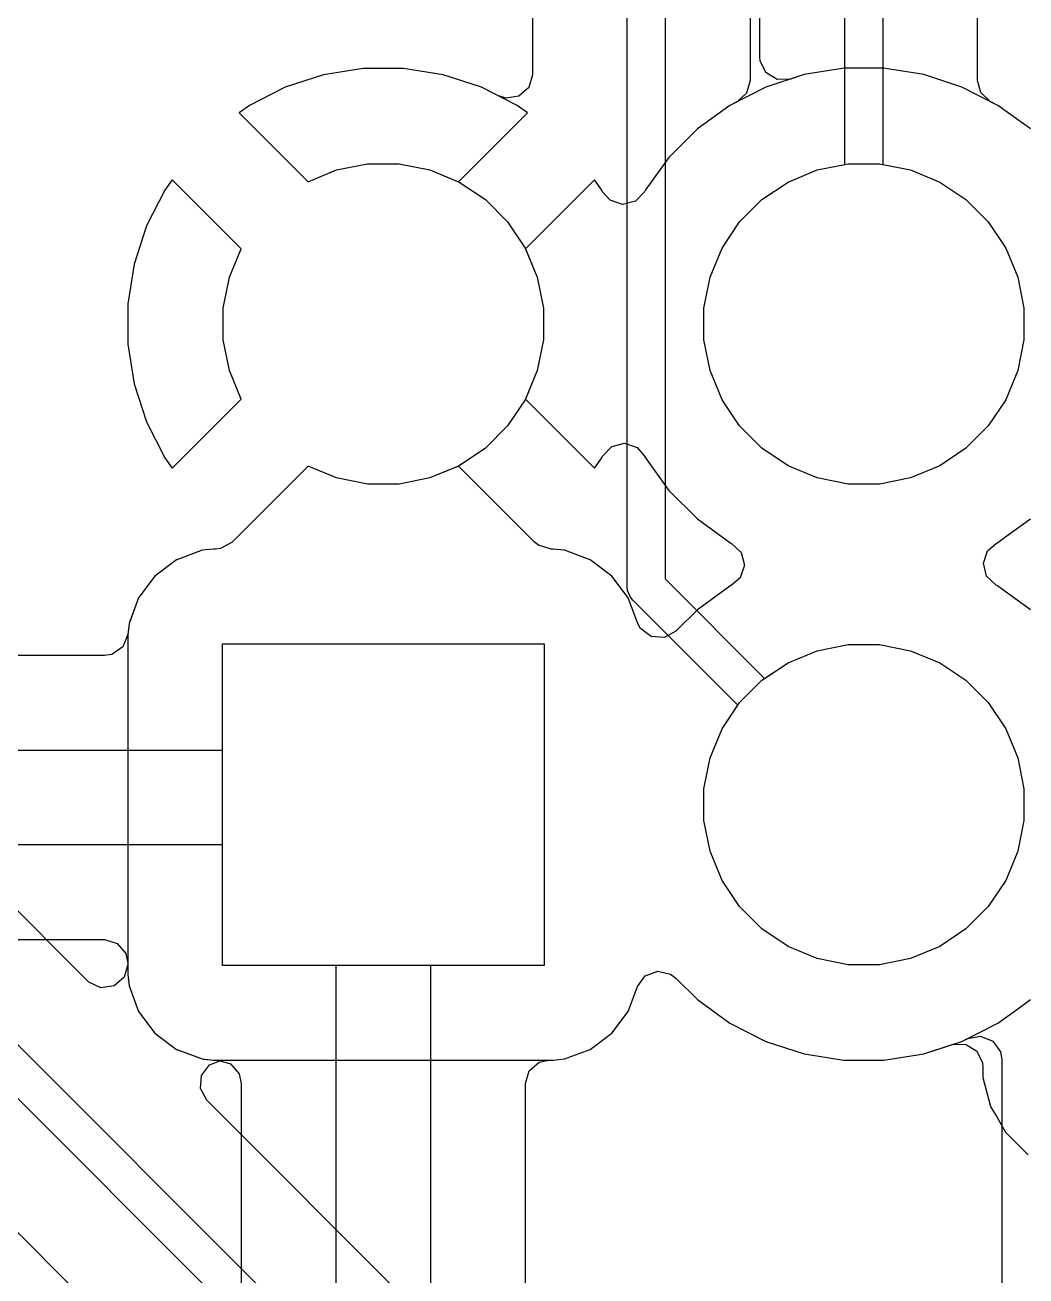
# Model space of a CAD drawing. Header units: inches. Extents: x 6.57 to 9.79, y -8.72 to -3.17.
# Drawn here: x 7.6668 to 7.8751, y -7.6979 to -7.4377 of the extents above; entities that cross this region are included whole.
import ezdxf

# ---------------------------------------------------------------- set-up
doc = ezdxf.new("R2010")
doc.units = ezdxf.units.IN
doc.header["$MEASUREMENT"] = 0
doc.layers.add('In1.Cu', color=91, linetype='CONTINUOUS', true_color=0x7fc87f)

msp = doc.modelspace()

# ---------------------------------------------------------------- linework, layer by layer
at = {"layer": 'In1.Cu', "linetype": 'CONTINUOUS'}
for p, q in [((7.79212, -7.55457), (7.79212, -7.32205)), ((7.77241, -7.32556), (7.77241, -7.44808)), ((7.79999, -7.32369), (7.79999, -7.55294)), ((7.8197, -7.4443), (7.8197, -7.33387)), ((7.83743, -7.46671), (7.83743, -7.41454)), ((7.84531, -7.41617), (7.84531, -7.46671)), ((7.81773, -7.41804), (7.81773, -7.44926)), ((7.86501, -7.44926), (7.86501, -7.42635)), ((7.81977, -7.44513), (7.8197, -7.4443)), ((7.82098, -7.4476), (7.81977, -7.44513)), ((7.72892, -7.44804), (7.72097, -7.45063)), ((7.72892, -7.44804), (7.72097, -7.45063)), ((7.72892, -7.44804), (7.72097, -7.45063)), ((7.72892, -7.44804), (7.72097, -7.45063)), ((7.73719, -7.44673), (7.72892, -7.44804)), ((7.73719, -7.44673), (7.72892, -7.44804)), ((7.73719, -7.44673), (7.72892, -7.44804)), ((7.73719, -7.44673), (7.72892, -7.44804)), ((7.72892, -7.44804), (7.72892, -7.44804)), ((7.72892, -7.44804), (7.72892, -7.44804)), ((7.72892, -7.44804), (7.72892, -7.44804)), ((7.72892, -7.44804), (7.72892, -7.44804)), ((7.74555, -7.44673), (7.73719, -7.44673)), ((7.74555, -7.44673), (7.73719, -7.44673)), ((7.74555, -7.44673), (7.73719, -7.44673)), ((7.74555, -7.44673), (7.73719, -7.44673)), ((7.75382, -7.44804), (7.74555, -7.44673)), ((7.75382, -7.44804), (7.74555, -7.44673)), ((7.75382, -7.44804), (7.74555, -7.44673)), ((7.75382, -7.44804), (7.74555, -7.44673)), ((7.76177, -7.45063), (7.75382, -7.44804)), ((7.76177, -7.45063), (7.75382, -7.44804)), ((7.76177, -7.45063), (7.75382, -7.44804)), ((7.76177, -7.45063), (7.75382, -7.44804)), ((7.77241, -7.44808), (7.77164, -7.45072)), ((7.82892, -7.44802), (7.82096, -7.45061)), ((7.82892, -7.44802), (7.82096, -7.45061)), ((7.82334, -7.44902), (7.82098, -7.4476)), ((7.82892, -7.44802), (7.82609, -7.44894)), ((7.83685, -7.44677), (7.82892, -7.44802)), ((7.83685, -7.44677), (7.82892, -7.44802)), ((7.83685, -7.44677), (7.82892, -7.44802)), ((7.82892, -7.44802), (7.82892, -7.44802)), ((7.83719, -7.44671), (7.83685, -7.44677)), ((7.83719, -7.44671), (7.83685, -7.44677)), ((7.83719, -7.44671), (7.83685, -7.44677)), ((7.84555, -7.44671), (7.83719, -7.44671)), ((7.84555, -7.44671), (7.83719, -7.44671)), ((7.84555, -7.44671), (7.83719, -7.44671)), ((7.84589, -7.44677), (7.84555, -7.44671)), ((7.84589, -7.44677), (7.84555, -7.44671)), ((7.84589, -7.44677), (7.84555, -7.44671)), ((7.85382, -7.44802), (7.84589, -7.44677)), ((7.85382, -7.44802), (7.84589, -7.44677)), ((7.85382, -7.44802), (7.84589, -7.44677)), ((7.86178, -7.45061), (7.85382, -7.44802)), ((7.85382, -7.44802), (7.85382, -7.44802)), ((7.85382, -7.44802), (7.85382, -7.44802)), ((7.86178, -7.45061), (7.85382, -7.44802)), ((7.85382, -7.44802), (7.85382, -7.44802)), ((7.85382, -7.44802), (7.85382, -7.44802)), ((7.86178, -7.45061), (7.85382, -7.44802)), ((7.85382, -7.44802), (7.85382, -7.44802)), ((7.85382, -7.44802), (7.85382, -7.44802)), ((7.72097, -7.45063), (7.71351, -7.45443)), ((7.72097, -7.45063), (7.71351, -7.45443)), ((7.72097, -7.45063), (7.71351, -7.45443)), ((7.72097, -7.45063), (7.71351, -7.45443)), ((7.76923, -7.45442), (7.76177, -7.45063)), ((7.76532, -7.45243), (7.76177, -7.45063)), ((7.76923, -7.45442), (7.76177, -7.45063)), ((7.76923, -7.45442), (7.76177, -7.45063)), ((7.77164, -7.45072), (7.76956, -7.45252)), ((7.82096, -7.45061), (7.8135, -7.45441)), ((7.82096, -7.45061), (7.8135, -7.45441)), ((7.81773, -7.44926), (7.81695, -7.4519)), ((7.82609, -7.44894), (7.82334, -7.44902)), ((7.86924, -7.45441), (7.86178, -7.45061)), ((7.86178, -7.45061), (7.86178, -7.45061)), ((7.86178, -7.45061), (7.86178, -7.45061)), ((7.86924, -7.45441), (7.86178, -7.45061)), ((7.86178, -7.45061), (7.86178, -7.45061)), ((7.86178, -7.45061), (7.86178, -7.45061)), ((7.86924, -7.45441), (7.86178, -7.45061)), ((7.86178, -7.45061), (7.86178, -7.45061)), ((7.86178, -7.45061), (7.86178, -7.45061)), ((7.86568, -7.45172), (7.86501, -7.44926)), ((7.76684, -7.45291), (7.76532, -7.45243)), ((7.76956, -7.45252), (7.76684, -7.45291)), ((7.81695, -7.4519), (7.81506, -7.45361)), ((7.86768, -7.45361), (7.86568, -7.45172)), ((7.71351, -7.45443), (7.71138, -7.45597)), ((7.71351, -7.45443), (7.71138, -7.45597)), ((7.71351, -7.45443), (7.71138, -7.45597)), ((7.71351, -7.45443), (7.71138, -7.45597)), ((7.71138, -7.45597), (7.71138, -7.45597)), ((7.71138, -7.45597), (7.72572, -7.47032)), ((7.71138, -7.45597), (7.71138, -7.45597)), ((7.71138, -7.45597), (7.72572, -7.47032)), ((7.71138, -7.45597), (7.71138, -7.45597)), ((7.71138, -7.45597), (7.72572, -7.47032)), ((7.71138, -7.45597), (7.71138, -7.45597)), ((7.71138, -7.45597), (7.72572, -7.47032)), ((7.75702, -7.47032), (7.77136, -7.45597)), ((7.75702, -7.47032), (7.77136, -7.45597)), ((7.75702, -7.47032), (7.77136, -7.45597)), ((7.77136, -7.45597), (7.76923, -7.45442)), ((7.77136, -7.45597), (7.76923, -7.45442)), ((7.77136, -7.45597), (7.76923, -7.45442)), ((7.8135, -7.45441), (7.80673, -7.45933)), ((7.8135, -7.45441), (7.80673, -7.45933)), ((7.8135, -7.45441), (7.80673, -7.45933)), ((7.81506, -7.45361), (7.8135, -7.45441)), ((7.8135, -7.45441), (7.8135, -7.45441)), ((7.86924, -7.45441), (7.86768, -7.45361)), ((7.87601, -7.45933), (7.86924, -7.45441)), ((7.87601, -7.45933), (7.86924, -7.45441)), ((7.87601, -7.45933), (7.86924, -7.45441)), ((7.87601, -7.45933), (7.86924, -7.45441)), ((7.86924, -7.45441), (7.86924, -7.45441)), ((7.80673, -7.45933), (7.80081, -7.46525)), ((7.80673, -7.45933), (7.80081, -7.46525)), ((7.80673, -7.45933), (7.80081, -7.46525)), ((7.80081, -7.46525), (7.7959, -7.47202)), ((7.80081, -7.46525), (7.7959, -7.47202)), ((7.80081, -7.46525), (7.7959, -7.47202)), ((7.72572, -7.47032), (7.73166, -7.46786)), ((7.72572, -7.47032), (7.73166, -7.46786)), ((7.72572, -7.47032), (7.73166, -7.46786)), ((7.72572, -7.47032), (7.73166, -7.46786)), ((7.73166, -7.46786), (7.73809, -7.46658)), ((7.73166, -7.46786), (7.73809, -7.46658)), ((7.73166, -7.46786), (7.73809, -7.46658)), ((7.73166, -7.46786), (7.73809, -7.46658)), ((7.73809, -7.46658), (7.74465, -7.46658)), ((7.73809, -7.46658), (7.74465, -7.46658)), ((7.73809, -7.46658), (7.74465, -7.46658)), ((7.73809, -7.46658), (7.74465, -7.46658)), ((7.74465, -7.46658), (7.75108, -7.46786)), ((7.74465, -7.46658), (7.75108, -7.46786)), ((7.74465, -7.46658), (7.75108, -7.46786)), ((7.74465, -7.46658), (7.75108, -7.46786)), ((7.75108, -7.46786), (7.75702, -7.47032)), ((7.75108, -7.46786), (7.75715, -7.47037)), ((7.75108, -7.46786), (7.75702, -7.47032)), ((7.75108, -7.46786), (7.75702, -7.47032)), ((7.8256, -7.47037), (7.83166, -7.46786)), ((7.8256, -7.47037), (7.83166, -7.46786)), ((7.8256, -7.47037), (7.83166, -7.46786)), ((7.8256, -7.47037), (7.83166, -7.46786)), ((7.83166, -7.46786), (7.83809, -7.46658)), ((7.83166, -7.46786), (7.83809, -7.46658)), ((7.83166, -7.46786), (7.83809, -7.46658)), ((7.83166, -7.46786), (7.83743, -7.46671)), ((7.83809, -7.46658), (7.84465, -7.46658)), ((7.83809, -7.46658), (7.84465, -7.46658)), ((7.83809, -7.46658), (7.84465, -7.46658)), ((7.84465, -7.46658), (7.85108, -7.46786)), ((7.84465, -7.46658), (7.85108, -7.46786)), ((7.84465, -7.46658), (7.85108, -7.46786)), ((7.84531, -7.46671), (7.85108, -7.46786)), ((7.85108, -7.46786), (7.85715, -7.47037)), ((7.85108, -7.46786), (7.85715, -7.47037)), ((7.85108, -7.46786), (7.85715, -7.47037)), ((7.85108, -7.46786), (7.85715, -7.47037)), ((7.69746, -7.46989), (7.69591, -7.47203)), ((7.69746, -7.46989), (7.69591, -7.47203)), ((7.69746, -7.46989), (7.69591, -7.47203)), ((7.69746, -7.46989), (7.69591, -7.47203)), ((7.7118, -7.48424), (7.69746, -7.46989)), ((7.69746, -7.46989), (7.69746, -7.46989)), ((7.7118, -7.48424), (7.69746, -7.46989)), ((7.69746, -7.46989), (7.69746, -7.46989)), ((7.7118, -7.48424), (7.69746, -7.46989)), ((7.69746, -7.46989), (7.69746, -7.46989)), ((7.7118, -7.48424), (7.69746, -7.46989)), ((7.69746, -7.46989), (7.69746, -7.46989)), ((7.75715, -7.47037), (7.7626, -7.47401)), ((7.78528, -7.46989), (7.77094, -7.48424)), ((7.78528, -7.46989), (7.77094, -7.48424)), ((7.78528, -7.46989), (7.77094, -7.48424)), ((7.78683, -7.47203), (7.78528, -7.46989)), ((7.78528, -7.46989), (7.78528, -7.46989)), ((7.78683, -7.47203), (7.78528, -7.46989)), ((7.78528, -7.46989), (7.78528, -7.46989)), ((7.78683, -7.47203), (7.78528, -7.46989)), ((7.78528, -7.46989), (7.78528, -7.46989)), ((7.82014, -7.47401), (7.8256, -7.47037)), ((7.82014, -7.47401), (7.8256, -7.47037)), ((7.82014, -7.47401), (7.8256, -7.47037)), ((7.82014, -7.47401), (7.8256, -7.47037)), ((7.85715, -7.47037), (7.8626, -7.47401)), ((7.85715, -7.47037), (7.8626, -7.47401)), ((7.85715, -7.47037), (7.8626, -7.47401)), ((7.85715, -7.47037), (7.8626, -7.47401)), ((7.69591, -7.47203), (7.69211, -7.47948)), ((7.69591, -7.47203), (7.69211, -7.47948)), ((7.69591, -7.47203), (7.69211, -7.47948)), ((7.69591, -7.47203), (7.69211, -7.47948)), ((7.7626, -7.47401), (7.76724, -7.47865)), ((7.78701, -7.47238), (7.78683, -7.47203)), ((7.78701, -7.47238), (7.78683, -7.47203)), ((7.78701, -7.47238), (7.78683, -7.47203)), ((7.78855, -7.47416), (7.78701, -7.47238)), ((7.78855, -7.47416), (7.78701, -7.47238)), ((7.78855, -7.47416), (7.78701, -7.47238)), ((7.79115, -7.47504), (7.78855, -7.47416)), ((7.79115, -7.47504), (7.78855, -7.47416)), ((7.79115, -7.47504), (7.78855, -7.47416)), ((7.79571, -7.47238), (7.79382, -7.47438)), ((7.79571, -7.47238), (7.79382, -7.47438)), ((7.79571, -7.47238), (7.79382, -7.47438)), ((7.7959, -7.47202), (7.79571, -7.47238)), ((7.7959, -7.47202), (7.79571, -7.47238)), ((7.7959, -7.47202), (7.79571, -7.47238)), ((7.8155, -7.47865), (7.82014, -7.47401)), ((7.8155, -7.47865), (7.82014, -7.47401)), ((7.8155, -7.47865), (7.82014, -7.47401)), ((7.8155, -7.47865), (7.82014, -7.47401)), ((7.8626, -7.47401), (7.86724, -7.47865)), ((7.8626, -7.47401), (7.86724, -7.47865)), ((7.8626, -7.47401), (7.86724, -7.47865)), ((7.8626, -7.47401), (7.86724, -7.47865)), ((7.79382, -7.47438), (7.79115, -7.47504)), ((7.79382, -7.47438), (7.79115, -7.47504)), ((7.79382, -7.47438), (7.79115, -7.47504)), ((7.76724, -7.47865), (7.77088, -7.48411)), ((7.81186, -7.48411), (7.8155, -7.47865)), ((7.81186, -7.48411), (7.8155, -7.47865)), ((7.81186, -7.48411), (7.8155, -7.47865)), ((7.81186, -7.48411), (7.8155, -7.47865)), ((7.86724, -7.47865), (7.87088, -7.48411)), ((7.86724, -7.47865), (7.87088, -7.48411)), ((7.86724, -7.47865), (7.87088, -7.48411)), ((7.86724, -7.47865), (7.87088, -7.48411)), ((7.69211, -7.47948), (7.68953, -7.48744)), ((7.69211, -7.47948), (7.68953, -7.48744)), ((7.69211, -7.47948), (7.68953, -7.48744)), ((7.69211, -7.47948), (7.68953, -7.48744)), ((7.70935, -7.49017), (7.7118, -7.48424)), ((7.70935, -7.49017), (7.7118, -7.48424)), ((7.70935, -7.49017), (7.7118, -7.48424)), ((7.70935, -7.49017), (7.7118, -7.48424)), ((7.77088, -7.48411), (7.77339, -7.49017)), ((7.77094, -7.48424), (7.77339, -7.49017)), ((7.77094, -7.48424), (7.77339, -7.49017)), ((7.77094, -7.48424), (7.77339, -7.49017)), ((7.80935, -7.49017), (7.81186, -7.48411)), ((7.80935, -7.49017), (7.81186, -7.48411)), ((7.80935, -7.49017), (7.81186, -7.48411)), ((7.80935, -7.49017), (7.81186, -7.48411)), ((7.87088, -7.48411), (7.87339, -7.49017)), ((7.87088, -7.48411), (7.87339, -7.49017)), ((7.87088, -7.48411), (7.87339, -7.49017)), ((7.87088, -7.48411), (7.87339, -7.49017)), ((7.68953, -7.48744), (7.68822, -7.4957)), ((7.68953, -7.48744), (7.68822, -7.4957)), ((7.68953, -7.48744), (7.68822, -7.4957)), ((7.68953, -7.48744), (7.68822, -7.4957)), ((7.68953, -7.48744), (7.68953, -7.48744)), ((7.68953, -7.48744), (7.68953, -7.48744)), ((7.68953, -7.48744), (7.68953, -7.48744)), ((7.68953, -7.48744), (7.68953, -7.48744)), ((7.70807, -7.4966), (7.70935, -7.49017)), ((7.70807, -7.4966), (7.70935, -7.49017)), ((7.70807, -7.4966), (7.70935, -7.49017)), ((7.70807, -7.4966), (7.70935, -7.49017)), ((7.77339, -7.49017), (7.77467, -7.4966)), ((7.77339, -7.49017), (7.77467, -7.4966)), ((7.77339, -7.49017), (7.77467, -7.4966)), ((7.77339, -7.49017), (7.77467, -7.4966)), ((7.80807, -7.4966), (7.80935, -7.49017)), ((7.80807, -7.4966), (7.80935, -7.49017)), ((7.80807, -7.4966), (7.80935, -7.49017)), ((7.80807, -7.4966), (7.80935, -7.49017)), ((7.87339, -7.49017), (7.87467, -7.4966)), ((7.87339, -7.49017), (7.87467, -7.4966)), ((7.87339, -7.49017), (7.87467, -7.4966)), ((7.87339, -7.49017), (7.87467, -7.4966)), ((7.68822, -7.4957), (7.68822, -7.50407)), ((7.68822, -7.4957), (7.68822, -7.50407)), ((7.68822, -7.4957), (7.68822, -7.50407)), ((7.68822, -7.4957), (7.68822, -7.50407)), ((7.70807, -7.50316), (7.70807, -7.4966)), ((7.70807, -7.50316), (7.70807, -7.4966)), ((7.70807, -7.50316), (7.70807, -7.4966)), ((7.70807, -7.50316), (7.70807, -7.4966)), ((7.77467, -7.4966), (7.77467, -7.50316)), ((7.77467, -7.4966), (7.77467, -7.50316)), ((7.77467, -7.4966), (7.77467, -7.50316)), ((7.77467, -7.4966), (7.77467, -7.50316)), ((7.80807, -7.50316), (7.80807, -7.4966)), ((7.80807, -7.50316), (7.80807, -7.4966)), ((7.80807, -7.50316), (7.80807, -7.4966)), ((7.80807, -7.50316), (7.80807, -7.4966)), ((7.87467, -7.4966), (7.87467, -7.50316)), ((7.87467, -7.4966), (7.87467, -7.50316)), ((7.87467, -7.4966), (7.87467, -7.50316)), ((7.87467, -7.4966), (7.87467, -7.50316)), ((7.68822, -7.50407), (7.68953, -7.51233)), ((7.68822, -7.50407), (7.68953, -7.51233)), ((7.68822, -7.50407), (7.68953, -7.51233)), ((7.68822, -7.50407), (7.68953, -7.51233)), ((7.70935, -7.5096), (7.70807, -7.50316)), ((7.70935, -7.5096), (7.70807, -7.50316)), ((7.70935, -7.5096), (7.70807, -7.50316)), ((7.70935, -7.5096), (7.70807, -7.50316)), ((7.77467, -7.50316), (7.77339, -7.5096)), ((7.77467, -7.50316), (7.77339, -7.5096)), ((7.77467, -7.50316), (7.77339, -7.5096)), ((7.77467, -7.50316), (7.77339, -7.5096)), ((7.80935, -7.5096), (7.80807, -7.50316)), ((7.80935, -7.5096), (7.80807, -7.50316)), ((7.80935, -7.5096), (7.80807, -7.50316)), ((7.80935, -7.5096), (7.80807, -7.50316)), ((7.87467, -7.50316), (7.87339, -7.5096)), ((7.87467, -7.50316), (7.87339, -7.5096)), ((7.87467, -7.50316), (7.87339, -7.5096)), ((7.87467, -7.50316), (7.87339, -7.5096)), ((7.7118, -7.51553), (7.70935, -7.5096)), ((7.7118, -7.51553), (7.70935, -7.5096)), ((7.7118, -7.51553), (7.70935, -7.5096)), ((7.7118, -7.51553), (7.70935, -7.5096)), ((7.77339, -7.5096), (7.77088, -7.51566)), ((7.77339, -7.5096), (7.77094, -7.51553)), ((7.77339, -7.5096), (7.77094, -7.51553)), ((7.77339, -7.5096), (7.77094, -7.51553)), ((7.81186, -7.51566), (7.80935, -7.5096)), ((7.81186, -7.51566), (7.80935, -7.5096)), ((7.81186, -7.51566), (7.80935, -7.5096)), ((7.81186, -7.51566), (7.80935, -7.5096)), ((7.87339, -7.5096), (7.87088, -7.51566)), ((7.87339, -7.5096), (7.87088, -7.51566)), ((7.87339, -7.5096), (7.87088, -7.51566)), ((7.87339, -7.5096), (7.87088, -7.51566)), ((7.68953, -7.51233), (7.68953, -7.51233)), ((7.68953, -7.51233), (7.69211, -7.52028)), ((7.68953, -7.51233), (7.68953, -7.51233)), ((7.68953, -7.51233), (7.69211, -7.52028)), ((7.68953, -7.51233), (7.68953, -7.51233)), ((7.68953, -7.51233), (7.69211, -7.52028)), ((7.68953, -7.51233), (7.68953, -7.51233)), ((7.68953, -7.51233), (7.69211, -7.52028)), ((7.69746, -7.52987), (7.7118, -7.51553)), ((7.69746, -7.52987), (7.7118, -7.51553)), ((7.69746, -7.52987), (7.7118, -7.51553)), ((7.69746, -7.52987), (7.7118, -7.51553)), ((7.77088, -7.51566), (7.76724, -7.52111)), ((7.77094, -7.51553), (7.78528, -7.52987)), ((7.77094, -7.51553), (7.78528, -7.52987)), ((7.77094, -7.51553), (7.78528, -7.52987)), ((7.8155, -7.52111), (7.81186, -7.51566)), ((7.8155, -7.52111), (7.81186, -7.51566)), ((7.8155, -7.52111), (7.81186, -7.51566)), ((7.8155, -7.52111), (7.81186, -7.51566)), ((7.87088, -7.51566), (7.86724, -7.52111)), ((7.87088, -7.51566), (7.86724, -7.52111)), ((7.87088, -7.51566), (7.86724, -7.52111)), ((7.87088, -7.51566), (7.86724, -7.52111)), ((7.69211, -7.52028), (7.69591, -7.52774)), ((7.69211, -7.52028), (7.69591, -7.52774)), ((7.69211, -7.52028), (7.69591, -7.52774)), ((7.69211, -7.52028), (7.69591, -7.52774)), ((7.76724, -7.52111), (7.7626, -7.52575)), ((7.82014, -7.52575), (7.8155, -7.52111)), ((7.82014, -7.52575), (7.8155, -7.52111)), ((7.82014, -7.52575), (7.8155, -7.52111)), ((7.82014, -7.52575), (7.8155, -7.52111)), ((7.86724, -7.52111), (7.8626, -7.52575)), ((7.86724, -7.52111), (7.8626, -7.52575)), ((7.86724, -7.52111), (7.8626, -7.52575)), ((7.86724, -7.52111), (7.8626, -7.52575)), ((7.7626, -7.52575), (7.75715, -7.5294)), ((7.78701, -7.52738), (7.7889, -7.52538)), ((7.78701, -7.52738), (7.7889, -7.52538)), ((7.78701, -7.52738), (7.7889, -7.52538)), ((7.7889, -7.52538), (7.79157, -7.52472)), ((7.7889, -7.52538), (7.79157, -7.52472)), ((7.7889, -7.52538), (7.79157, -7.52472)), ((7.79157, -7.52472), (7.79417, -7.52561)), ((7.79157, -7.52472), (7.79417, -7.52561)), ((7.79157, -7.52472), (7.79417, -7.52561)), ((7.79417, -7.52561), (7.79571, -7.52738)), ((7.79417, -7.52561), (7.79571, -7.52738)), ((7.79417, -7.52561), (7.79571, -7.52738)), ((7.8256, -7.5294), (7.82014, -7.52575)), ((7.8256, -7.5294), (7.82014, -7.52575)), ((7.8256, -7.5294), (7.82014, -7.52575)), ((7.8256, -7.5294), (7.82014, -7.52575)), ((7.8626, -7.52575), (7.85715, -7.5294)), ((7.8626, -7.52575), (7.85715, -7.5294)), ((7.8626, -7.52575), (7.85715, -7.5294)), ((7.8626, -7.52575), (7.85715, -7.5294)), ((7.69591, -7.52774), (7.69746, -7.52987)), ((7.69591, -7.52774), (7.69746, -7.52987)), ((7.69591, -7.52774), (7.69746, -7.52987)), ((7.69591, -7.52774), (7.69746, -7.52987)), ((7.78528, -7.52987), (7.78683, -7.52774)), ((7.78528, -7.52987), (7.78683, -7.52774)), ((7.78528, -7.52987), (7.78683, -7.52774)), ((7.78683, -7.52774), (7.78701, -7.52738)), ((7.78683, -7.52774), (7.78701, -7.52738)), ((7.78683, -7.52774), (7.78701, -7.52738)), ((7.79571, -7.52738), (7.7959, -7.52775)), ((7.79571, -7.52738), (7.7959, -7.52775)), ((7.79571, -7.52738), (7.7959, -7.52775)), ((7.7959, -7.52775), (7.80081, -7.53452)), ((7.7959, -7.52775), (7.80081, -7.53452)), ((7.7959, -7.52775), (7.80081, -7.53452)), ((7.72572, -7.52945), (7.70989, -7.54528)), ((7.72572, -7.52945), (7.70989, -7.54528)), ((7.72572, -7.52945), (7.70989, -7.54528)), ((7.72572, -7.52945), (7.70989, -7.54528)), ((7.73166, -7.53191), (7.72572, -7.52945)), ((7.73166, -7.53191), (7.72572, -7.52945)), ((7.73166, -7.53191), (7.72572, -7.52945)), ((7.73166, -7.53191), (7.72572, -7.52945)), ((7.75715, -7.5294), (7.75108, -7.53191)), ((7.75702, -7.52945), (7.75108, -7.53191)), ((7.75702, -7.52945), (7.75108, -7.53191)), ((7.75702, -7.52945), (7.75108, -7.53191)), ((7.77285, -7.54528), (7.75702, -7.52945)), ((7.77285, -7.54528), (7.75702, -7.52945)), ((7.77285, -7.54528), (7.75702, -7.52945)), ((7.78528, -7.52987), (7.78528, -7.52987)), ((7.78528, -7.52987), (7.78528, -7.52987)), ((7.78528, -7.52987), (7.78528, -7.52987)), ((7.83166, -7.53191), (7.8256, -7.5294)), ((7.83166, -7.53191), (7.8256, -7.5294)), ((7.83166, -7.53191), (7.8256, -7.5294)), ((7.83166, -7.53191), (7.8256, -7.5294)), ((7.85715, -7.5294), (7.85108, -7.53191)), ((7.85715, -7.5294), (7.85108, -7.53191)), ((7.85715, -7.5294), (7.85108, -7.53191)), ((7.85715, -7.5294), (7.85108, -7.53191)), ((7.73809, -7.53319), (7.73166, -7.53191)), ((7.73809, -7.53319), (7.73166, -7.53191)), ((7.73809, -7.53319), (7.73166, -7.53191)), ((7.73809, -7.53319), (7.73166, -7.53191)), ((7.74465, -7.53319), (7.73809, -7.53319)), ((7.74465, -7.53319), (7.73809, -7.53319)), ((7.74465, -7.53319), (7.73809, -7.53319)), ((7.74465, -7.53319), (7.73809, -7.53319)), ((7.75108, -7.53191), (7.74465, -7.53319)), ((7.75108, -7.53191), (7.74465, -7.53319)), ((7.75108, -7.53191), (7.74465, -7.53319)), ((7.75108, -7.53191), (7.74465, -7.53319)), ((7.83809, -7.53319), (7.83166, -7.53191)), ((7.83809, -7.53319), (7.83166, -7.53191)), ((7.83809, -7.53319), (7.83166, -7.53191)), ((7.83809, -7.53319), (7.83166, -7.53191)), ((7.84465, -7.53319), (7.83809, -7.53319)), ((7.84465, -7.53319), (7.83809, -7.53319)), ((7.84465, -7.53319), (7.83809, -7.53319)), ((7.84465, -7.53319), (7.83809, -7.53319)), ((7.85108, -7.53191), (7.84465, -7.53319)), ((7.85108, -7.53191), (7.84465, -7.53319)), ((7.85108, -7.53191), (7.84465, -7.53319)), ((7.85108, -7.53191), (7.84465, -7.53319)), ((7.80081, -7.53452), (7.80673, -7.54044)), ((7.80081, -7.53452), (7.80673, -7.54044)), ((7.80081, -7.53452), (7.80673, -7.54044)), ((7.80673, -7.54044), (7.8135, -7.54536)), ((7.80673, -7.54044), (7.8135, -7.54536)), ((7.80673, -7.54044), (7.8135, -7.54536)), ((7.87139, -7.54379), (7.87601, -7.54044)), ((7.86924, -7.54536), (7.87139, -7.54379)), ((7.70367, -7.54697), (7.69837, -7.54895)), ((7.70367, -7.54697), (7.69837, -7.54895)), ((7.70367, -7.54697), (7.69837, -7.54895)), ((7.70367, -7.54697), (7.69837, -7.54895)), ((7.70602, -7.54671), (7.70367, -7.54697)), ((7.70602, -7.54671), (7.70367, -7.54697)), ((7.70602, -7.54671), (7.70367, -7.54697)), ((7.70602, -7.54671), (7.70367, -7.54697)), ((7.70644, -7.54671), (7.70602, -7.54671)), ((7.70602, -7.54671), (7.70602, -7.54671)), ((7.70644, -7.54671), (7.70602, -7.54671)), ((7.70602, -7.54671), (7.70602, -7.54671)), ((7.70644, -7.54671), (7.70602, -7.54671)), ((7.70602, -7.54671), (7.70602, -7.54671)), ((7.70644, -7.54671), (7.70602, -7.54671)), ((7.70602, -7.54671), (7.70602, -7.54671)), ((7.70747, -7.5466), (7.70644, -7.54671)), ((7.70747, -7.5466), (7.70644, -7.54671)), ((7.70747, -7.5466), (7.70644, -7.54671)), ((7.70747, -7.5466), (7.70644, -7.54671)), ((7.70989, -7.54528), (7.70747, -7.5466)), ((7.70989, -7.54528), (7.70747, -7.5466)), ((7.70989, -7.54528), (7.70747, -7.5466)), ((7.70989, -7.54528), (7.70747, -7.5466)), ((7.77366, -7.54594), (7.77285, -7.54528)), ((7.77366, -7.54594), (7.77285, -7.54528)), ((7.77366, -7.54594), (7.77285, -7.54528)), ((7.7763, -7.54671), (7.77366, -7.54594)), ((7.7763, -7.54671), (7.77366, -7.54594)), ((7.7763, -7.54671), (7.77366, -7.54594)), ((7.77672, -7.54671), (7.7763, -7.54671)), ((7.77672, -7.54671), (7.7763, -7.54671)), ((7.77672, -7.54671), (7.7763, -7.54671)), ((7.77907, -7.54697), (7.77672, -7.54671)), ((7.77672, -7.54671), (7.77672, -7.54671)), ((7.77672, -7.54671), (7.77672, -7.54671)), ((7.77672, -7.54671), (7.77672, -7.54671)), ((7.77907, -7.54697), (7.77672, -7.54671)), ((7.77672, -7.54671), (7.77672, -7.54671)), ((7.77672, -7.54671), (7.77672, -7.54671)), ((7.77672, -7.54671), (7.77672, -7.54671)), ((7.77907, -7.54697), (7.77672, -7.54671)), ((7.77672, -7.54671), (7.77672, -7.54671)), ((7.77672, -7.54671), (7.77672, -7.54671)), ((7.77672, -7.54671), (7.77672, -7.54671)), ((7.78438, -7.54895), (7.77907, -7.54697)), ((7.77907, -7.54697), (7.77907, -7.54697)), ((7.78438, -7.54895), (7.77907, -7.54697)), ((7.77907, -7.54697), (7.77907, -7.54697)), ((7.78438, -7.54895), (7.77907, -7.54697)), ((7.77907, -7.54697), (7.77907, -7.54697)), ((7.8135, -7.54536), (7.81385, -7.54553)), ((7.8135, -7.54536), (7.81385, -7.54553)), ((7.8135, -7.54536), (7.81385, -7.54553)), ((7.81385, -7.54553), (7.81585, -7.54742)), ((7.81385, -7.54553), (7.81585, -7.54742)), ((7.81385, -7.54553), (7.81585, -7.54742)), ((7.86623, -7.54967), (7.86712, -7.54707)), ((7.86712, -7.54707), (7.86889, -7.54553)), ((7.86889, -7.54553), (7.86924, -7.54536)), ((7.69836, -7.54895), (7.69383, -7.55234)), ((7.69836, -7.54895), (7.69383, -7.55234)), ((7.69836, -7.54895), (7.69383, -7.55234)), ((7.69836, -7.54895), (7.69383, -7.55234)), ((7.69837, -7.54895), (7.69836, -7.54895)), ((7.69837, -7.54895), (7.69836, -7.54895)), ((7.69837, -7.54895), (7.69836, -7.54895)), ((7.69837, -7.54895), (7.69836, -7.54895)), ((7.78891, -7.55234), (7.78438, -7.54895)), ((7.78438, -7.54895), (7.78438, -7.54895)), ((7.78891, -7.55234), (7.78438, -7.54895)), ((7.78438, -7.54895), (7.78438, -7.54895)), ((7.78891, -7.55234), (7.78438, -7.54895)), ((7.78438, -7.54895), (7.78438, -7.54895)), ((7.81585, -7.54742), (7.81651, -7.55009)), ((7.81585, -7.54742), (7.81651, -7.55009)), ((7.81585, -7.54742), (7.81651, -7.55009)), ((7.81651, -7.55009), (7.81562, -7.5527)), ((7.81651, -7.55009), (7.81562, -7.5527)), ((7.81651, -7.55009), (7.81562, -7.5527)), ((7.86689, -7.55234), (7.86623, -7.54967)), ((7.69383, -7.55234), (7.69043, -7.55688)), ((7.69383, -7.55234), (7.69043, -7.55688)), ((7.69383, -7.55234), (7.69043, -7.55688)), ((7.69383, -7.55234), (7.69043, -7.55688)), ((7.69383, -7.55234), (7.69383, -7.55234)), ((7.69383, -7.55234), (7.69383, -7.55234)), ((7.69383, -7.55234), (7.69383, -7.55234)), ((7.69383, -7.55234), (7.69383, -7.55234)), ((7.79231, -7.55688), (7.78891, -7.55234)), ((7.78891, -7.55234), (7.78891, -7.55234)), ((7.79231, -7.55688), (7.78891, -7.55234)), ((7.78891, -7.55234), (7.78891, -7.55234)), ((7.79231, -7.55688), (7.78891, -7.55234)), ((7.78891, -7.55234), (7.78891, -7.55234)), ((7.79219, -7.55534), (7.79212, -7.55457)), ((7.79999, -7.55294), (7.8207, -7.57364)), ((7.8135, -7.55441), (7.80673, -7.55933)), ((7.8135, -7.55441), (7.80673, -7.55933)), ((7.8135, -7.55441), (7.80673, -7.55933)), ((7.81385, -7.55423), (7.8135, -7.55441)), ((7.81385, -7.55423), (7.8135, -7.55441)), ((7.81385, -7.55423), (7.8135, -7.55441)), ((7.81562, -7.5527), (7.81385, -7.55423)), ((7.81562, -7.5527), (7.81385, -7.55423)), ((7.81562, -7.5527), (7.81385, -7.55423)), ((7.86889, -7.55423), (7.86689, -7.55234)), ((7.86921, -7.55439), (7.86889, -7.55423)), ((7.86924, -7.55441), (7.86921, -7.55439)), ((7.87601, -7.55933), (7.86924, -7.55441)), ((7.69043, -7.55688), (7.68845, -7.56219)), ((7.69043, -7.55688), (7.68845, -7.56219)), ((7.69043, -7.55688), (7.68845, -7.56219)), ((7.69043, -7.55688), (7.6886, -7.5618)), ((7.69043, -7.55688), (7.69043, -7.55688)), ((7.69043, -7.55688), (7.69043, -7.55688)), ((7.69043, -7.55688), (7.69043, -7.55688)), ((7.69043, -7.55688), (7.69043, -7.55688)), ((7.79278, -7.55675), (7.79219, -7.55534)), ((7.79424, -7.56205), (7.79231, -7.55688)), ((7.79231, -7.55688), (7.79231, -7.55688)), ((7.79424, -7.56205), (7.79231, -7.55688)), ((7.79231, -7.55688), (7.79231, -7.55688)), ((7.79424, -7.56205), (7.79231, -7.55688)), ((7.79231, -7.55688), (7.79231, -7.55688)), ((7.79327, -7.55735), (7.79278, -7.55675)), ((7.81513, -7.57921), (7.79327, -7.55735)), ((7.80673, -7.55933), (7.80226, -7.5638)), ((7.80673, -7.55933), (7.80226, -7.5638)), ((7.80673, -7.55933), (7.80226, -7.5638)), ((7.68845, -7.56219), (7.6882, -7.56453)), ((7.68845, -7.56219), (7.6882, -7.56452)), ((7.68845, -7.56219), (7.6882, -7.56453)), ((7.68845, -7.56219), (7.6882, -7.56453)), ((7.6886, -7.5618), (7.68845, -7.56219)), ((7.7949, -7.56327), (7.79424, -7.56205)), ((7.7949, -7.56327), (7.79424, -7.56205)), ((7.7949, -7.56327), (7.79424, -7.56205)), ((7.6882, -7.56452), (7.68715, -7.56706)), ((7.6882, -7.56453), (7.6882, -7.56453)), ((7.6882, -7.56453), (7.6882, -7.63523)), ((7.6882, -7.56453), (7.6882, -7.56453)), ((7.6882, -7.56453), (7.6882, -7.63523)), ((7.6882, -7.56453), (7.6882, -7.56453)), ((7.6882, -7.56453), (7.6882, -7.63314)), ((7.7971, -7.56492), (7.7949, -7.56327)), ((7.7971, -7.56492), (7.7949, -7.56327)), ((7.7971, -7.56492), (7.7949, -7.56327)), ((7.79985, -7.56512), (7.7971, -7.56492)), ((7.79985, -7.56512), (7.7971, -7.56492)), ((7.79985, -7.56512), (7.7971, -7.56492)), ((7.80226, -7.5638), (7.79985, -7.56512)), ((7.80226, -7.5638), (7.79985, -7.56512)), ((7.80226, -7.5638), (7.79985, -7.56512)), ((7.68715, -7.56706), (7.68489, -7.56863)), ((7.70791, -7.63335), (7.70791, -7.56642)), ((7.70791, -7.56642), (7.77483, -7.56642)), ((7.70791, -7.58858), (7.70791, -7.56642)), ((7.70791, -7.56642), (7.77483, -7.56642)), ((7.70791, -7.63335), (7.70791, -7.56642)), ((7.70791, -7.56642), (7.77483, -7.56642)), ((7.70791, -7.63335), (7.70791, -7.56642)), ((7.70791, -7.56642), (7.77483, -7.56642)), ((7.77483, -7.56642), (7.77483, -7.63335)), ((7.77483, -7.56642), (7.77483, -7.63335)), ((7.77483, -7.56642), (7.77483, -7.63335)), ((7.77483, -7.56642), (7.77483, -7.63335)), ((7.8256, -7.57037), (7.83166, -7.56786)), ((7.8256, -7.57037), (7.83166, -7.56786)), ((7.8256, -7.57037), (7.83166, -7.56786)), ((7.8256, -7.57037), (7.83166, -7.56786)), ((7.83166, -7.56786), (7.83809, -7.56658)), ((7.83166, -7.56786), (7.83809, -7.56658)), ((7.83166, -7.56786), (7.83809, -7.56658)), ((7.83166, -7.56786), (7.83809, -7.56658)), ((7.83809, -7.56658), (7.84465, -7.56658)), ((7.83809, -7.56658), (7.84465, -7.56658)), ((7.83809, -7.56658), (7.84465, -7.56658)), ((7.83809, -7.56658), (7.84465, -7.56658)), ((7.84465, -7.56658), (7.85108, -7.56786)), ((7.84465, -7.56658), (7.85108, -7.56786)), ((7.84465, -7.56658), (7.85108, -7.56786)), ((7.84465, -7.56658), (7.85108, -7.56786)), ((7.85108, -7.56786), (7.85715, -7.57037)), ((7.85108, -7.56786), (7.85715, -7.57037)), ((7.85108, -7.56786), (7.85715, -7.57037)), ((7.85108, -7.56786), (7.85715, -7.57037)), ((7.68335, -7.56888), (7.60517, -7.56888)), ((7.68489, -7.56863), (7.68335, -7.56888)), ((7.82014, -7.57401), (7.8256, -7.57037)), ((7.82014, -7.57401), (7.8256, -7.57037)), ((7.82014, -7.57401), (7.8256, -7.57037)), ((7.8207, -7.57364), (7.8256, -7.57037)), ((7.85715, -7.57037), (7.8626, -7.57401)), ((7.85715, -7.57037), (7.8626, -7.57401)), ((7.85715, -7.57037), (7.8626, -7.57401)), ((7.85715, -7.57037), (7.8626, -7.57401)), ((7.8155, -7.57865), (7.82014, -7.57401)), ((7.8155, -7.57865), (7.82014, -7.57401)), ((7.8155, -7.57865), (7.82014, -7.57401)), ((7.8626, -7.57401), (7.86724, -7.57865)), ((7.8626, -7.57401), (7.86724, -7.57865)), ((7.8626, -7.57401), (7.86724, -7.57865)), ((7.8626, -7.57401), (7.86724, -7.57865)), ((7.67987, -7.63659), (7.6235, -7.58022)), ((7.81186, -7.58411), (7.8155, -7.57865)), ((7.81186, -7.58411), (7.8155, -7.57865)), ((7.81186, -7.58411), (7.8155, -7.57865)), ((7.81186, -7.58411), (7.81513, -7.57921)), ((7.86724, -7.57865), (7.87088, -7.58411)), ((7.86724, -7.57865), (7.87088, -7.58411)), ((7.86724, -7.57865), (7.87088, -7.58411)), ((7.86724, -7.57865), (7.87088, -7.58411)), ((7.80935, -7.59017), (7.81186, -7.58411)), ((7.80935, -7.59017), (7.81186, -7.58411)), ((7.80935, -7.59017), (7.81186, -7.58411)), ((7.80935, -7.59017), (7.81186, -7.58411)), ((7.87088, -7.58411), (7.87339, -7.59017)), ((7.87088, -7.58411), (7.87339, -7.59017)), ((7.87088, -7.58411), (7.87339, -7.59017)), ((7.87088, -7.58411), (7.87339, -7.59017)), ((7.5876, -7.58858), (7.70791, -7.58858)), ((7.60236, -7.58695), (8.40403, -8.38861)), ((7.80807, -7.5966), (7.80935, -7.59017)), ((7.80807, -7.5966), (7.80935, -7.59017)), ((7.80807, -7.5966), (7.80935, -7.59017)), ((7.80807, -7.5966), (7.80935, -7.59017)), ((7.87339, -7.59017), (7.87467, -7.5966)), ((7.87339, -7.59017), (7.87467, -7.5966)), ((7.87339, -7.59017), (7.87467, -7.5966)), ((7.87339, -7.59017), (7.87467, -7.5966)), ((8.39961, -8.39534), (7.59564, -7.59137)), ((7.80807, -7.60316), (7.80807, -7.5966)), ((7.80807, -7.60316), (7.80807, -7.5966)), ((7.80807, -7.60316), (7.80807, -7.5966)), ((7.80807, -7.60316), (7.80807, -7.5966)), ((7.87467, -7.5966), (7.87467, -7.60316)), ((7.87467, -7.5966), (7.87467, -7.60316)), ((7.87467, -7.5966), (7.87467, -7.60316)), ((7.87467, -7.5966), (7.87467, -7.60316)), ((7.80935, -7.6096), (7.80807, -7.60316)), ((7.80935, -7.6096), (7.80807, -7.60316)), ((7.80935, -7.6096), (7.80807, -7.60316)), ((7.80935, -7.6096), (7.80807, -7.60316)), ((7.87467, -7.60316), (7.87339, -7.6096)), ((7.87467, -7.60316), (7.87339, -7.6096)), ((7.87467, -7.60316), (7.87339, -7.6096)), ((7.87467, -7.60316), (7.87339, -7.6096)), ((7.58419, -7.60778), (8.38788, -8.41147)), ((7.70791, -7.60827), (7.5876, -7.60827)), ((7.70791, -7.63335), (7.70791, -7.60827)), ((7.81186, -7.61566), (7.80935, -7.6096)), ((7.81186, -7.61566), (7.80935, -7.6096)), ((7.81186, -7.61566), (7.80935, -7.6096)), ((7.81186, -7.61566), (7.80935, -7.6096)), ((7.87339, -7.6096), (7.87088, -7.61566)), ((7.87339, -7.6096), (7.87088, -7.61566)), ((7.87339, -7.6096), (7.87088, -7.61566)), ((7.87339, -7.6096), (7.87088, -7.61566)), ((7.8155, -7.62111), (7.81186, -7.61566)), ((7.8155, -7.62111), (7.81186, -7.61566)), ((7.8155, -7.62111), (7.81186, -7.61566)), ((7.8155, -7.62111), (7.81186, -7.61566)), ((7.87088, -7.61566), (7.86724, -7.62111)), ((7.87088, -7.61566), (7.86724, -7.62111)), ((7.87088, -7.61566), (7.86724, -7.62111)), ((7.87088, -7.61566), (7.86724, -7.62111)), ((7.82014, -7.62575), (7.8155, -7.62111)), ((7.82014, -7.62575), (7.8155, -7.62111)), ((7.82014, -7.62575), (7.8155, -7.62111)), ((7.82014, -7.62575), (7.8155, -7.62111)), ((7.86724, -7.62111), (7.8626, -7.62575)), ((7.86724, -7.62111), (7.8626, -7.62575)), ((7.86724, -7.62111), (7.8626, -7.62575)), ((7.86724, -7.62111), (7.8626, -7.62575)), ((7.8256, -7.6294), (7.82014, -7.62575)), ((7.8256, -7.6294), (7.82014, -7.62575)), ((7.8256, -7.6294), (7.82014, -7.62575)), ((7.8256, -7.6294), (7.82014, -7.62575)), ((7.8626, -7.62575), (7.85715, -7.6294)), ((7.8626, -7.62575), (7.85715, -7.6294)), ((7.8626, -7.62575), (7.85715, -7.6294)), ((7.8626, -7.62575), (7.85715, -7.6294)), ((7.60517, -7.62797), (7.68332, -7.62797)), ((7.68332, -7.62797), (7.68596, -7.62875)), ((7.68596, -7.62875), (7.68776, -7.63083)), ((7.83166, -7.63191), (7.8256, -7.6294)), ((7.83166, -7.63191), (7.8256, -7.6294)), ((7.83166, -7.63191), (7.8256, -7.6294)), ((7.83166, -7.63191), (7.8256, -7.6294)), ((7.85715, -7.6294), (7.85108, -7.63191)), ((7.85715, -7.6294), (7.85108, -7.63191)), ((7.85715, -7.6294), (7.85108, -7.63191)), ((7.85715, -7.6294), (7.85108, -7.63191)), ((7.68776, -7.63083), (7.6882, -7.63285)), ((7.6882, -7.63285), (7.6882, -7.63523)), ((7.83809, -7.63319), (7.83166, -7.63191)), ((7.83809, -7.63319), (7.83166, -7.63191)), ((7.83809, -7.63319), (7.83166, -7.63191)), ((7.83809, -7.63319), (7.83166, -7.63191)), ((7.85108, -7.63191), (7.84465, -7.63319)), ((7.85108, -7.63191), (7.84465, -7.63319)), ((7.85108, -7.63191), (7.84465, -7.63319)), ((7.85108, -7.63191), (7.84465, -7.63319)), ((7.6882, -7.63314), (7.68743, -7.63578)), ((7.6882, -7.63523), (7.6882, -7.63523)), ((7.6882, -7.63523), (7.68845, -7.63758)), ((7.6882, -7.63523), (7.68845, -7.63758)), ((7.6882, -7.63523), (7.6882, -7.63523)), ((7.6882, -7.63523), (7.68845, -7.63758)), ((7.73153, -7.63335), (7.70791, -7.63335)), ((7.77483, -7.63335), (7.70791, -7.63335)), ((7.77483, -7.63335), (7.70791, -7.63335)), ((7.77483, -7.63335), (7.70791, -7.63335)), ((7.73153, -8.46972), (7.73153, -7.63335)), ((7.77483, -7.63335), (7.75121, -7.63335)), ((7.75121, -7.63335), (7.75121, -8.46564)), ((7.79424, -7.63771), (7.79589, -7.63551)), ((7.79424, -7.63771), (7.79589, -7.63551)), ((7.79424, -7.63771), (7.79589, -7.63551)), ((7.79424, -7.63771), (7.79589, -7.63551)), ((7.79589, -7.63551), (7.79846, -7.63455)), ((7.79589, -7.63551), (7.79846, -7.63455)), ((7.79589, -7.63551), (7.79846, -7.63455)), ((7.79589, -7.63551), (7.79846, -7.63455)), ((7.79846, -7.63455), (7.80115, -7.63514)), ((7.79846, -7.63455), (7.80115, -7.63514)), ((7.79846, -7.63455), (7.80115, -7.63514)), ((7.79846, -7.63455), (7.80115, -7.63514)), ((7.80115, -7.63514), (7.80226, -7.63597)), ((7.80115, -7.63514), (7.80226, -7.63597)), ((7.80115, -7.63514), (7.80226, -7.63597)), ((7.80115, -7.63514), (7.80226, -7.63597)), ((7.84465, -7.63319), (7.83809, -7.63319)), ((7.84465, -7.63319), (7.83809, -7.63319)), ((7.84465, -7.63319), (7.83809, -7.63319)), ((7.84465, -7.63319), (7.83809, -7.63319)), ((7.68012, -7.63683), (7.67987, -7.63659)), ((7.68262, -7.63797), (7.68012, -7.63683)), ((7.68535, -7.63758), (7.68262, -7.63797)), ((7.68743, -7.63578), (7.68535, -7.63758)), ((7.68845, -7.63758), (7.69043, -7.64289)), ((7.68845, -7.63758), (7.69043, -7.64289)), ((7.68845, -7.63758), (7.69043, -7.64289)), ((7.79231, -7.64289), (7.79424, -7.63771)), ((7.79231, -7.64289), (7.79424, -7.63771)), ((7.79231, -7.64289), (7.79424, -7.63771)), ((7.79231, -7.64289), (7.79424, -7.63771)), ((7.80226, -7.63597), (7.80673, -7.64044)), ((7.80226, -7.63597), (7.80673, -7.64044)), ((7.80226, -7.63597), (7.80673, -7.64044)), ((7.80226, -7.63597), (7.80673, -7.64044)), ((7.80673, -7.64044), (7.8135, -7.64536)), ((7.80673, -7.64044), (7.8135, -7.64536)), ((7.80673, -7.64044), (7.8135, -7.64536)), ((7.80673, -7.64044), (7.8135, -7.64536)), ((7.87264, -7.64289), (7.87601, -7.64044)), ((7.87264, -7.64289), (7.87601, -7.64044)), ((7.69043, -7.64289), (7.69043, -7.64289)), ((7.69043, -7.64289), (7.69383, -7.64742)), ((7.69043, -7.64289), (7.69043, -7.64289)), ((7.69043, -7.64289), (7.69383, -7.64742)), ((7.69043, -7.64289), (7.69043, -7.64289)), ((7.69043, -7.64289), (7.69383, -7.64742)), ((7.78891, -7.64742), (7.79231, -7.64289)), ((7.78891, -7.64742), (7.79231, -7.64289)), ((7.78891, -7.64742), (7.79231, -7.64289)), ((7.78891, -7.64742), (7.79231, -7.64289)), ((7.86924, -7.64536), (7.87264, -7.64289)), ((7.86924, -7.64536), (7.87264, -7.64289)), ((7.8135, -7.64536), (7.8135, -7.64536)), ((7.8135, -7.64536), (7.8135, -7.64536)), ((7.8135, -7.64536), (7.82096, -7.64916)), ((7.8135, -7.64536), (7.8135, -7.64536)), ((7.8135, -7.64536), (7.8135, -7.64536)), ((7.8135, -7.64536), (7.82096, -7.64916)), ((7.8135, -7.64536), (7.8135, -7.64536)), ((7.8135, -7.64536), (7.8135, -7.64536)), ((7.8135, -7.64536), (7.82096, -7.64916)), ((7.8135, -7.64536), (7.8135, -7.64536)), ((7.8135, -7.64536), (7.8135, -7.64536)), ((7.8135, -7.64536), (7.82096, -7.64916)), ((7.86178, -7.64916), (7.86924, -7.64536)), ((7.86178, -7.64916), (7.86924, -7.64536)), ((7.69383, -7.64742), (7.69383, -7.64742)), ((7.69383, -7.64742), (7.69836, -7.65082)), ((7.69383, -7.64742), (7.69383, -7.64742)), ((7.69383, -7.64742), (7.69836, -7.65082)), ((7.69383, -7.64742), (7.69383, -7.64742)), ((7.69383, -7.64742), (7.69836, -7.65082)), ((7.78438, -7.65082), (7.78891, -7.64742)), ((7.78438, -7.65082), (7.78891, -7.64742)), ((7.78438, -7.65082), (7.78891, -7.64742)), ((7.78438, -7.65082), (7.78891, -7.64742)), ((7.86178, -7.64916), (7.86296, -7.64855)), ((7.86296, -7.64855), (7.86566, -7.64805)), ((7.86566, -7.64805), (7.86821, -7.64908)), ((7.69836, -7.65082), (7.69837, -7.65082)), ((7.69836, -7.65082), (7.69837, -7.65082)), ((7.69836, -7.65082), (7.69837, -7.65082)), ((7.69837, -7.65082), (7.70013, -7.65148)), ((7.69837, -7.65082), (7.70367, -7.6528)), ((7.69837, -7.65082), (7.70367, -7.6528)), ((7.77907, -7.6528), (7.78438, -7.65082)), ((7.77907, -7.6528), (7.78438, -7.65082)), ((7.77907, -7.6528), (7.78438, -7.65082)), ((7.77907, -7.6528), (7.78438, -7.65082)), ((7.82096, -7.64916), (7.82892, -7.65174)), ((7.82096, -7.64916), (7.82892, -7.65174)), ((7.82096, -7.64916), (7.82892, -7.65174)), ((7.82096, -7.64916), (7.82892, -7.65174)), ((7.85382, -7.65174), (7.86178, -7.64916)), ((7.85382, -7.65174), (7.86178, -7.64916)), ((7.85382, -7.65174), (7.86178, -7.64916)), ((7.85382, -7.65174), (7.85973, -7.64982)), ((7.85973, -7.64982), (7.86248, -7.64974)), ((7.86248, -7.64974), (7.86484, -7.65116)), ((7.86484, -7.65116), (7.86605, -7.65363)), ((7.86821, -7.64908), (7.8698, -7.65133)), ((7.70013, -7.65148), (7.70367, -7.6528)), ((7.70367, -7.6528), (7.70602, -7.65305)), ((7.70367, -7.6528), (7.70367, -7.6528)), ((7.70367, -7.6528), (7.70395, -7.65283)), ((7.70367, -7.6528), (7.70367, -7.6528)), ((7.70367, -7.6528), (7.70395, -7.65283)), ((7.70395, -7.65283), (7.70602, -7.65305)), ((7.70395, -7.65283), (7.70602, -7.65305)), ((7.70519, -7.65403), (7.70777, -7.65306)), ((7.70602, -7.65305), (7.70694, -7.65305)), ((7.70602, -7.65305), (7.77672, -7.65305)), ((7.70602, -7.65305), (7.77672, -7.65305)), ((7.70694, -7.65305), (7.70958, -7.65383)), ((7.70777, -7.65306), (7.70811, -7.65305)), ((7.70811, -7.65305), (7.77672, -7.65305)), ((7.77169, -7.65529), (7.77377, -7.65349)), ((7.77377, -7.65349), (7.7758, -7.65305)), ((7.7758, -7.65305), (7.77672, -7.65305)), ((7.77672, -7.65305), (7.77907, -7.6528)), ((7.77672, -7.65305), (7.77907, -7.6528)), ((7.77672, -7.65305), (7.77907, -7.6528)), ((7.77672, -7.65305), (7.77907, -7.6528)), ((7.77672, -7.65305), (7.77672, -7.65305)), ((7.82892, -7.65174), (7.83719, -7.65305)), ((7.82892, -7.65174), (7.83719, -7.65305)), ((7.82892, -7.65174), (7.83719, -7.65305)), ((7.82892, -7.65174), (7.83719, -7.65305)), ((7.83719, -7.65305), (7.83719, -7.65305)), ((7.83719, -7.65305), (7.84555, -7.65305)), ((7.83719, -7.65305), (7.83719, -7.65305)), ((7.83719, -7.65305), (7.84555, -7.65305)), ((7.83719, -7.65305), (7.83719, -7.65305)), ((7.83719, -7.65305), (7.84555, -7.65305)), ((7.83719, -7.65305), (7.83719, -7.65305)), ((7.83719, -7.65305), (7.84555, -7.65305)), ((7.84555, -7.65305), (7.85382, -7.65174)), ((7.84555, -7.65305), (7.85382, -7.65174)), ((7.84555, -7.65305), (7.85382, -7.65174)), ((7.84555, -7.65305), (7.85382, -7.65174)), ((7.84555, -7.65305), (7.84555, -7.65305)), ((7.84555, -7.65305), (7.84555, -7.65305)), ((7.84555, -7.65305), (7.84555, -7.65305)), ((7.84555, -7.65305), (7.84555, -7.65305)), ((7.86605, -7.65363), (7.86612, -7.65447)), ((7.8698, -7.65133), (7.87006, -7.6529)), ((7.87006, -7.6529), (7.87006, -7.73308)), ((7.70334, -7.65897), (7.70354, -7.65623)), ((7.70354, -7.65623), (7.70519, -7.65403)), ((7.70958, -7.65383), (7.71138, -7.65591)), ((7.71138, -7.65591), (7.71182, -7.65793)), ((7.77092, -7.65793), (7.77169, -7.65529)), ((7.86612, -7.65447), (7.86612, -7.65666)), ((7.70466, -7.66139), (7.70334, -7.65897)), ((7.71182, -7.65793), (7.71182, -8.47263)), ((7.77092, -7.7528), (7.77092, -7.65793)), ((7.86612, -7.65666), (7.86612, -7.65666)), ((7.86612, -7.65666), (7.86612, -7.65666)), ((7.86612, -7.65666), (7.86773, -7.66267)), ((8.41076, -8.36748), (7.70466, -7.66139)), ((7.86773, -7.66267), (7.86773, -7.66267)), ((7.86773, -7.66267), (7.86773, -7.66267)), ((7.86773, -7.66267), (7.86836, -7.66376)), ((7.86836, -7.66376), (7.86836, -7.66376)), ((7.86836, -7.66376), (7.86836, -7.66376)), ((7.86836, -7.66376), (7.869, -7.66486)), ((7.869, -7.66486), (7.87085, -7.66806)), ((7.87085, -7.66806), (7.87553, -7.67274))]:
    msp.add_line(p, q, dxfattribs=at)

doc.saveas('drawing.dxf')
